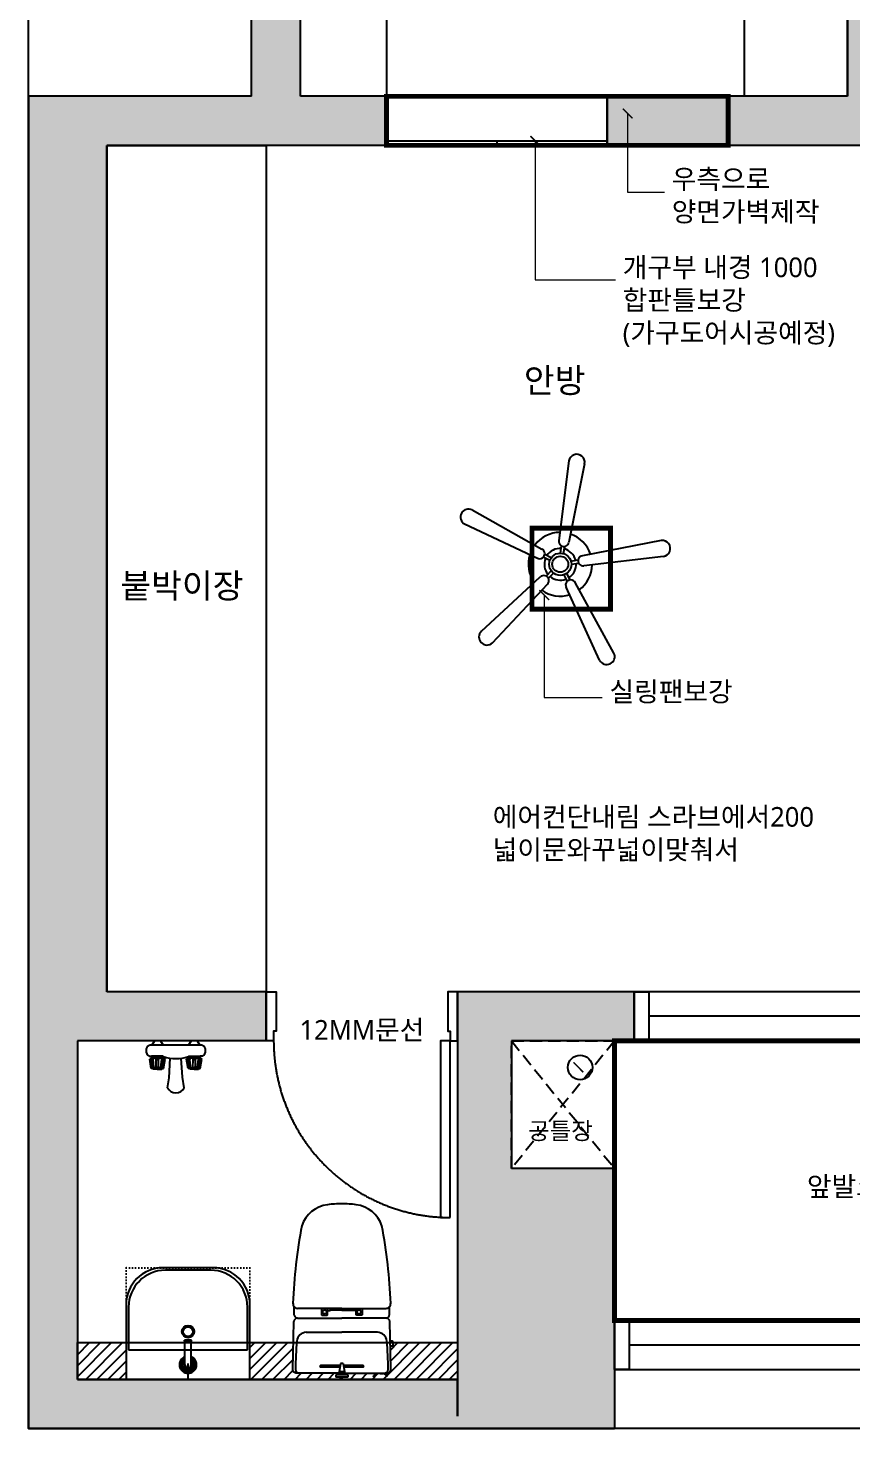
# Model space of a CAD drawing. Header units: millimetres. Extents: x 512 to 764439, y -71 to 559481.
# Drawn here: x 411177 to 414533, y 241340 to 247137 of the extents above; entities that cross this region are included whole.
import ezdxf

# ---------------------------------------------------------------- set-up
doc = ezdxf.new("R2010")
doc.units = ezdxf.units.MM
doc.header["$LTSCALE"] = 50
for name, pattern in [('CENTER2', [28.575, 19.05, -3.175, 3.175, -3.175]), ('DOT', [0.25, 0, -0.25]), ('HIDDEN', [0.375, 0.25, -0.125]), ('HIDDEN2', [0.1875, 0.125, -0.0625])]:
    doc.linetypes.add(name, pattern=pattern)
for name, color, linetype in [('#조명', 40, 'Continuous'), ('.', 8, 'Continuous'), ('06-FUR', 6, 'Continuous'), ('CO-BATH', 6, 'Continuous'), ('DIM', 7, 'Continuous'), ('fin', 5, 'Continuous'), ('fur', 6, 'Continuous'), ('ha', 8, 'Continuous'), ('hid', 8, 'HIDDEN2'), ('HL', 6, 'HIDDEN'), ('wall', 2, 'Continuous'), ('wall2', 3, 'Continuous'), ('WID', 4, 'Continuous'), ('win', 4, 'Continuous'), ('목공', 124, 'Continuous')]:
    doc.layers.add(name, color=color, linetype=linetype)
doc.layers.add('purge', color=190, linetype='Continuous', plot=False)
doc.layers.add('text', color=7, linetype='Continuous', lineweight=0)
doc.styles.add('N 맑은고딕', font='malgun.ttf')
doc.styles.add('맑은 고딕', font='malgun.ttf')
doc.dimstyles.new('DH IN40', dxfattribs={"dimscale": 40, "dimtxt": 2.5, "dimasz": 1, "dimexe": 1.5, "dimexo": 1.5, "dimtad": 1, "dimdec": 7, "dimlunit": 6, "dimtxsty": '맑은 고딕', "dimblk": 'ARCHTICK', "dimcen": 2.5, "dimclrd": 256, "dimclre": 256, "dimclrt": 256, "dimadec": 0, "dimazin": 0, "dimtfac": 1, "dimtdec": 7, "dimtix": 1, "dimtmove": 0, "dimatfit": 3, "dimldrblk": 'ARCHTICK', "dimfxl": 1, "dimtfillclr": 1, "dimlwd": -1, "dimlwe": -1, "dimarcsym": 0})

# ---------------------------------------------------------------- blocks, each defined once
blk = doc.blocks.new('_ArchTick')
at = {"color": 0, "linetype": 'ByBlock', "const_width": 0.15}
blk.add_lwpolyline([(-0.5, -0.5), (0.5, 0.5)], dxfattribs=at)
blk = doc.blocks.new('*D1305')
at = {"layer": 'Defpoints', "color": 0, "linetype": 'Continuous', "transparency": 16777216}
for p in [(425516.6, 241430.4), (411376.6, 241230.4), (425516.6, 240630.4)]:
    blk.add_point(p, dxfattribs=at)
at = {"layer": 'DIM', "transparency": 16777216}
for p, q in [((425516.6, 241370.4), (425516.6, 240570.4)), ((411376.6, 241170.4), (411376.6, 240570.4)), ((411376.6, 240630.4), (425516.6, 240630.4))]:
    blk.add_line(p, q, dxfattribs=at)
at = {"layer": 'DIM', "linetype": 'Continuous', "transparency": 16777216, "xscale": 40, "yscale": 40, "zscale": 40, "rotation": 180}
blk.add_blockref('_ArchTick', (411376.6, 240630.4), dxfattribs=at)
at = {"layer": 'DIM', "linetype": 'Continuous', "transparency": 16777216, "xscale": 40, "yscale": 40, "zscale": 40}
blk.add_blockref('_ArchTick', (425516.6, 240630.4), dxfattribs=at)
at = {"layer": 'DIM', "linetype": 'Continuous', "transparency": 16777216, "insert": (418446.6, 240715.7), "char_height": 100, "attachment_point": 5, "style": '맑은 고딕'}
blk.add_mtext('14,140', dxfattribs=at)
blk = doc.blocks.new('*U26')
at = {"layer": 'win', "linetype": 'Continuous', "transparency": 33554687}
for points in [[(30, 920), (30, 200), (70, 200), (70, 920)], [(0, 200), (0, 0), (40, 0), (40, 160), (30, 160), (30, 200)], [(780, 200), (780, 0), (740, 0), (740, 160), (750, 160), (750, 200)]]:
    blk.add_lwpolyline(points, close=True, dxfattribs=at)
at = {"layer": 'win', "linetype": 'CENTER2', "ltscale": 20, "transparency": 33554687}
blk.add_arc((30, 200), 720, 0, 90, dxfattribs=at)
blk = doc.blocks.new('gasdgasdgsd')
blk.add_line((103054.9, 10780.2), (103119.9, 10780.2))
at = {"layer": 'CO-BATH'}
for p, q in [((103359.9, 11032.7), (103054.9, 11032.7)), ((103054.9, 11032.7), (103054.9, 10527.7)), ((103509.9, 10677.7), (103509.9, 10882.7)), ((103054.9, 10527.7), (103359.9, 10527.7))]:
    blk.add_line(p, q, dxfattribs=at)
at = {"layer": 'CO-BATH', "color": 8}
for p, q in [((103349.9, 11022.7), (103174.9, 11022.7)), ((103174.9, 11022.7), (103174.9, 10537.7)), ((103499.9, 10687.7), (103499.9, 10872.7)), ((103114.9, 10792.7), (103205.4, 10792.7)), ((103205.4, 10793.7), (103210.4, 10793.7)), ((103210.4, 10794.7), (103215.4, 10794.7)), ((103215.4, 10765.7), (103215.4, 10794.7)), ((103114.9, 10767.7), (103205.4, 10767.7)), ((103205.4, 10766.7), (103210.4, 10766.7)), ((103210.4, 10765.7), (103215.4, 10765.7)), ((103174.9, 10537.7), (103349.9, 10537.7))]:
    blk.add_line(p, q, dxfattribs=at)
at = {"layer": 'CO-BATH', "color": 251}
for p, q in [((103205.4, 10766.7), (103205.4, 10793.7)), ((103210.4, 10765.7), (103210.4, 10794.7))]:
    blk.add_line(p, q, dxfattribs=at)
at = {"layer": 'CO-BATH', "color": 8, "linetype": 'DOT'}
blk.add_lwpolyline([(103509.9, 10527.7), (103509.9, 11032.7), (103054.9, 11032.7), (103054.9, 10527.7)], close=True, dxfattribs=at)
at = {"layer": 'CO-BATH', "color": 8}
blk.add_circle((103249.9, 10780.2), 25, dxfattribs=at)
at = {"layer": 'CO-BATH', "color": 251}
blk.add_circle((103249.9, 10780.2), 20, dxfattribs=at)
at = {"layer": 'CO-BATH', "color": 8}
for centre, radius, start, end in [((103349.9, 10872.7), 150, 0, 90), ((103114.9, 10780.2), 35, 20.92481, 339.07514), ((103114.9, 10780.2), 12.5, 89.99998, 269.99998), ((103349.9, 10687.7), 150, 270, 0)]:
    blk.add_arc(centre, radius, start, end, dxfattribs=at)
at = {"layer": 'CO-BATH'}
for centre, start, end in [((103359.9, 10882.7), 0, 90), ((103359.9, 10677.7), 270, 0)]:
    blk.add_arc(centre, 150, start, end, dxfattribs=at)
at = {"layer": 'CO-BATH', "color": 251}
for radius, start, end in [(30, 24.62429, 335.37566), (25, 29.99998, 329.99998), (18, 43.98294, 316.01701)]:
    blk.add_arc((103114.9, 10780.2), radius, start, end, dxfattribs=at)
blk = doc.blocks.new('A$C4B2D31F0')
for p, q in [((168.9, 707.3), (216.9, 707.3)), ((192.9, 707.3), (192.9, 716))]:
    blk.add_line(p, q)
at = {"layer": 'fin', "color": 4}
for p, q in [((185, 690.9), (20.4, 690.9)), ((37.2, 692.3), (24.7, 692.3)), ((37.2, 692.3), (49.7, 692.3)), ((200.9, 690.9), (365.5, 690.9)), ((47.7, 523.7), (192.9, 523.7)), ((338.2, 523.7), (192.9, 523.7)), ((12.6, 465.9), (192.9, 465.9)), ((373.3, 465.9), (192.9, 465.9)), ((192.9, 426.6), (13.7, 426.6)), ((192.9, 426.6), (372.2, 426.6))]:
    blk.add_line(p, q, dxfattribs=at)
for points in [[(20.4, 690.9), (7.9, 690.9, 0.421209), (-7.1, 675.5), (-2.4, 480.5, 0.001659)], [(365.5, 690.9), (378, 690.9, -0.421209), (392.9, 675.5), (388.3, 480.5, -0.001659)], [(12.6, 465.9, 0.371724), (-1.8, 451.2, 0.003515), (-1, 420.3, 0.320541)], [(373.3, 465.9, -0.371724), (387.7, 451.2, -0.003515), (386.9, 420.3, -0.320541)]]:
    blk.add_lwpolyline(points, format="xyb", dxfattribs=at)
for centre, radius, start, end in [((24.7, 707.3), 15, 180, 270), ((49.7, 707.3), 15, 270, 0), ((1004.3, 663.1), 1000, 179.31159, 185.94375), ((20.4, 674.9), 16, 90, 179.31159), ((365.5, 674.9), 16, 0.68841, 90), ((-618.4, 663.1), 1000, 354.05625, 0.68841), ((49.4, 563.7), 40, 185.94375, 267.51291), ((336.5, 563.7), 40, 272.48709, 354.05625), ((12.6, 480.9), 15, 181.36509, 270), ((373.3, 480.9), 15, 270, 358.63491), ((13.7, 406.6), 20, 90, 182.3333), ((2197.7, 495.6), 2205.9, 182.3333, 190.60807), ((-1811.8, 495.6), 2205.9, 349.39193, 357.6667), ((372.2, 406.6), 20, 357.6667, 90), ((148.7, 128.9), 125.5, 198.2964, 263.42408), ((237.2, 128.9), 125.5, 276.57592, 341.7036), ((192.9, 405.9), 405.9, 261.69926, 270), ((192.9, 405.9), 405.9, 270, 278.30074)]:
    blk.add_arc(centre, radius, start, end, dxfattribs=at)
at = {"layer": 'HL', "linetype": 'Continuous'}
for p, q in [((168.9, 697.3), (168.9, 707.3)), ((168.9, 697.3), (216.9, 697.3)), ((186, 692.5), (180.6, 697.3)), ((199.9, 692.5), (205.3, 697.3)), ((216.9, 697.3), (216.9, 707.3)), ((106.4, 666.3), (184.4, 666.3)), ((106.4, 659.3), (185.5, 659.3)), ((181.6, 685.5), (186, 692.5)), ((187, 651.2), (181.6, 685.5)), ((181.6, 685.5), (204.3, 685.5)), ((186, 692.5), (199.9, 692.5)), ((187, 651.2), (198.9, 651.2)), ((198.9, 651.2), (204.3, 685.5)), ((204.3, 685.5), (199.9, 692.5)), ((200.4, 659.3), (279.4, 659.3)), ((201.4, 666.3), (279.4, 666.3)), ((-12, 580.9), (-4.8, 580.9)), ((-16, 576.9), (-16, 564.8)), ((-12, 560.8), (-4.3, 560.8)), ((192.9, 433.7), (146.6, 433.7)), ((192.9, 433.7), (239.3, 433.7))]:
    blk.add_line(p, q, dxfattribs=at)
for points in [[(110.4, 426.6), (110.4, 450.8, -0.414214), (114.4, 454.8), (130.9, 454.8, -0.414214), (134.9, 450.8), (134.9, 435.2), (134.9, 426.6)], [(134.9, 435.2), (144.6, 435.2, -0.414214), (146.6, 433.2), (146.6, 426.6)], [(251, 435.2), (241.3, 435.2, 0.414214), (239.3, 433.2), (239.3, 426.6)], [(275.5, 426.6), (275.5, 450.8, 0.414214), (271.5, 454.8), (255, 454.8, 0.414214), (251, 450.8), (251, 435.2), (251, 426.6)]]:
    blk.add_lwpolyline(points, format="xyb", dxfattribs=at)
for centre in [(122.9, 440.9), (262.9, 440.9)]:
    blk.add_circle(centre, 8, dxfattribs=at)
for centre, radius, start, end in [((106.4, 662.8), 3.5, 90, 270), ((279.4, 662.8), 3.5, 270, 90), ((-12, 576.9), 4, 90, 180), ((-12, 564.8), 4, 180, 270)]:
    blk.add_arc(centre, radius, start, end, dxfattribs=at)
blk = doc.blocks.new('A$C50C81EA5')
at = {"layer": 'WID'}
for p, q in [((97, 213.3), (99.5, 213.3)), ((97, 195.5), (97, 213.3)), ((97, 213.3), (99.5, 213.3)), ((97, 195.5), (97, 213.3)), ((97, 195.5), (97, 177.7)), ((97, 195.5), (97, 177.7)), ((97, 177.7), (99.5, 177.7)), ((97, 177.7), (99.5, 177.7)), ((99.5, 220.2), (137.4, 226.4)), ((99.5, 220.2), (137.4, 226.4)), ((99.5, 220.2), (104, 214.9)), ((99.5, 195.5), (99.5, 220.2)), ((99.5, 220.2), (104, 214.9)), ((99.5, 195.5), (99.5, 220.2)), ((99.5, 195.5), (99.5, 170.7)), ((99.5, 195.5), (99.5, 170.7)), ((99.5, 170.7), (104, 176)), ((99.5, 170.7), (104, 176)), ((104, 214.9), (137.5, 218)), ((104, 214.9), (137.5, 218)), ((104, 214.9), (104, 209.5)), ((104, 214.9), (104, 209.5)), ((104, 200.4), (104, 195.5)), ((104, 200.4), (137, 200)), ((104, 200.4), (104, 195.5)), ((104, 200.4), (137, 200)), ((104, 190.5), (104, 195.5)), ((104, 190.5), (104, 195.5)), ((104, 190.5), (137, 190.1)), ((104, 190.5), (137, 190.1)), ((104, 176), (104, 181.4)), ((104, 176), (104, 181.4)), ((104, 176), (137.5, 172.1)), ((104, 176), (137.5, 172.1)), ((104.5, 209.7), (137, 212.6)), ((104.5, 209.7), (137, 212.6)), ((104.5, 181.2), (137, 177.4)), ((104.5, 181.2), (137, 177.4)), ((137.5, 218), (137, 212.6)), ((137.5, 218), (137, 212.6)), ((137, 200), (137, 195)), ((137, 200), (137, 195)), ((137, 190.1), (137, 195)), ((137, 190.1), (137, 195)), ((137.5, 172.1), (137, 177.4)), ((137.5, 172.1), (137, 177.4)), ((143.2, 219), (137.4, 226.4)), ((143.2, 219), (137.4, 226.4)), ((141.3, 221.4), (137.5, 218)), ((141.3, 221.4), (137.5, 218)), ((143.2, 219), (150.2, 219)), ((143.2, 171.1), (143.2, 219)), ((143.2, 219), (150.2, 219)), ((143.2, 171.1), (143.2, 219)), ((150.2, 228.6), (150.2, 219)), ((150.2, 228.6), (150.2, 219)), ((150.2, 171.1), (150.2, 219)), ((150.2, 171.1), (150.2, 219)), ((195.3, 12), (195.3, 228.1)), ((195.3, 12), (195.3, 228.1)), ((212.4, 207.5), (195.3, 218.4)), ((212.4, 207.5), (195.3, 218.4)), ((212.4, 182.5), (195.3, 171.6)), ((212.4, 182.5), (195.3, 171.6)), ((212.4, 182.5), (212.4, 207.5)), ((212.4, 182.5), (212.4, 207.5)), ((21.3, 153.8), (62, 147.2)), ((21.3, 153.8), (62, 147.2)), ((62, 147.2), (141.5, 142.7)), ((62, 147.2), (141.5, 142.7)), ((99.5, 170.7), (137.4, 163.7)), ((99.5, 170.7), (137.4, 163.7)), ((143.2, 171.1), (137.4, 163.7)), ((143.2, 171.1), (137.4, 163.7)), ((141.3, 168.6), (137.5, 172.1)), ((141.3, 168.6), (137.5, 172.1)), ((143.2, 171.1), (150.2, 171.1)), ((143.2, 171.1), (150.2, 171.1)), ((20.3, 86.2), (64.1, 93.2)), ((20.3, 86.2), (64.1, 93.2)), ((64.1, 93.2), (141.5, 97.7)), ((64.1, 93.2), (141.5, 97.7)), ((97, 63.3), (99.5, 63.3)), ((97, 45.5), (97, 63.3)), ((97, 63.3), (99.5, 63.3)), ((97, 45.5), (97, 63.3)), ((99.5, 70.2), (137.4, 76.4)), ((99.5, 70.2), (137.4, 76.4)), ((99.5, 70.2), (104, 64.9)), ((99.5, 45.5), (99.5, 70.2)), ((99.5, 70.2), (104, 64.9)), ((99.5, 45.5), (99.5, 70.2)), ((104, 64.9), (137.5, 68)), ((104, 64.9), (137.5, 68)), ((104, 64.9), (104, 59.5)), ((104, 64.9), (104, 59.5)), ((104.5, 59.7), (137, 62.6)), ((104.5, 59.7), (137, 62.6)), ((137.5, 68), (137, 62.6)), ((137.5, 68), (137, 62.6)), ((143.2, 69), (137.4, 76.4)), ((143.2, 69), (137.4, 76.4)), ((141.3, 71.4), (137.5, 68)), ((141.3, 71.4), (137.5, 68)), ((143.2, 69), (150.2, 69)), ((143.2, 21.1), (143.2, 69)), ((143.2, 69), (150.2, 69)), ((143.2, 21.1), (143.2, 69)), ((150.2, 69), (150.2, 21.1)), ((150.2, 69), (150.2, 21.1)), ((212.4, 57.5), (195.3, 68.4)), ((212.4, 57.5), (195.3, 68.4)), ((97, 45.5), (97, 27.7)), ((97, 45.5), (97, 27.7)), ((97, 27.7), (99.5, 27.7)), ((97, 27.7), (99.5, 27.7)), ((99.5, 45.5), (99.5, 20.7)), ((99.5, 45.5), (99.5, 20.7)), ((99.5, 20.7), (104, 26)), ((99.5, 20.7), (104, 26)), ((99.5, 20.7), (137.4, 13.7)), ((99.5, 20.7), (137.4, 13.7)), ((104, 50.4), (104, 45.5)), ((104, 50.4), (137, 50)), ((104, 50.4), (104, 45.5)), ((104, 50.4), (137, 50)), ((104, 40.5), (104, 45.5)), ((104, 40.5), (104, 45.5)), ((104, 40.5), (137, 40.1)), ((104, 40.5), (137, 40.1)), ((104, 26), (104, 31.4)), ((104, 26), (104, 31.4)), ((104, 26), (137.5, 22.1)), ((104, 26), (137.5, 22.1)), ((104.5, 31.2), (137, 27.4)), ((104.5, 31.2), (137, 27.4)), ((137, 50), (137, 45)), ((137, 50), (137, 45)), ((137, 40.1), (137, 45)), ((137, 40.1), (137, 45)), ((137.5, 22.1), (137, 27.4)), ((137.5, 22.1), (137, 27.4)), ((143.2, 21.1), (137.4, 13.7)), ((143.2, 21.1), (137.4, 13.7)), ((141.3, 18.6), (137.5, 22.1)), ((141.3, 18.6), (137.5, 22.1)), ((143.2, 21.1), (150.2, 21.1)), ((143.2, 21.1), (150.2, 21.1)), ((150.2, 11.4), (150.2, 21.1)), ((150.2, 11.4), (150.2, 21.1)), ((212.4, 32.5), (195.3, 21.6)), ((212.4, 32.5), (195.3, 21.6)), ((212.4, 32.5), (212.4, 57.5)), ((212.4, 32.5), (212.4, 57.5))]:
    blk.add_line(p, q, dxfattribs=at)
for centre, radius, start, end in [((172.6, 215.7), 25.9, 28.66685, 149.99012), ((172.6, 215.7), 25.9, 28.66685, 149.99012), ((106.7, 204.9), 5.27, 114.69505, 239.72272), ((106.7, 204.9), 5.27, 114.69505, 239.72272), ((106.7, 186), 5.27, 120.27728, 245.30495), ((106.7, 186), 5.27, 120.27728, 245.30495), ((134.7, 206.3), 6.74, 289.97484, 70.02516), ((134.7, 206.3), 6.74, 289.97484, 70.02516), ((134.7, 183.8), 6.74, 289.97484, 70.02516), ((134.7, 183.8), 6.74, 289.97484, 70.02516), ((37.9, 119.7), 37.9, 116.0462, 242.3329), ((37.9, 119.7), 37.9, 116.0462, 242.3329), ((302.7, 120), 162.8, 161.71196, 198.28804), ((302.7, 120), 162.8, 161.71196, 198.28804), ((106.7, 54.9), 5.27, 114.69505, 239.72272), ((106.7, 54.9), 5.27, 114.69505, 239.72272), ((134.7, 56.3), 6.74, 289.97484, 70.02516), ((134.7, 56.3), 6.74, 289.97484, 70.02516), ((106.7, 36), 5.27, 120.27728, 245.30495), ((106.7, 36), 5.27, 120.27728, 245.30495), ((134.7, 33.8), 6.74, 289.97484, 70.02516), ((134.7, 33.8), 6.74, 289.97484, 70.02516), ((172.6, 24.4), 25.9, 210.00988, 331.33315), ((172.6, 24.4), 25.9, 210.00988, 331.33315)]:
    blk.add_arc(centre, radius, start, end, dxfattribs=at)

msp = doc.modelspace()

# ---------------------------------------------------------------- hatches: boundary and pattern name
at = {"layer": 'ha', "linetype": 'Continuous', "true_color": 0x939598}
h = msp.add_hatch(color=252, dxfattribs=at)
h.dxf.hatch_style = 1
h.paths.add_polyline_path([(419116.5943044, 252820.37295821), (419116.5943044, 253150.37295821), (418886.5943044, 253150.37295821), (418886.5943044, 248010.37295821), (419116.5943044, 248010.37295821)])
h.paths.add_polyline_path([(417966.5943044, 251650.37295821), (416626.5943044, 251650.37295821), (416626.5943044, 251450.37295821), (417966.5943044, 251450.37295821)])
h.paths.add_polyline_path([(415726.5943044, 251650.37295821), (414716.5943044, 251650.37295821), (414716.5943044, 250620.37295821), (413386.5943044, 250620.37295821), (413386.5943044, 252950.37295821), (414586.5943044, 252950.37295821), (414586.5943044, 253150.37295821), (413186.5943044, 253150.37295821), (413186.5943044, 249840.37295821), (412086.5943044, 249840.37295821), (412086.5943044, 248460.37295821), (412286.5943044, 248460.37295821), (412286.5943044, 249640.37295821), (414746.5943044, 249640.37295821), (414746.5943044, 248320.37295821), (414516.5943044, 248320.37295821), (414516.5943044, 248140.37295821), (414776.5943044, 248140.37295821), (415616.5943044, 248140.37295821), (415616.5943044, 248320.37295821), (414916.5943044, 248320.37295821), (414916.5943044, 251450.37295821), (415726.5943044, 251450.37295821)])
h.paths.add_polyline_path([(414516.5943044, 250420.37295821), (414516.5943044, 249840.37295821), (413386.5943044, 249840.37295821), (413386.5943044, 250420.37295821)], flags=16)
h.paths.add_polyline_path([(414716.5943044, 246860.37295821), (414716.5943044, 247220.37295821), (414516.5943044, 247220.37295821), (414516.5943044, 246860.37295821), (413536.5943044, 246860.37295821), (413536.5943044, 246660.37295821), (414716.5943044, 246660.37295821)])
h.paths.add_polyline_path([(412636.5943044, 246860.37295821), (412286.5943044, 246860.37295821), (412286.5943044, 247900.37295821), (412086.5943044, 247900.37295821), (412086.5943044, 246860.37295821), (411176.5943044, 246860.37295821), (411176.5943044, 241430.37295821), (413566.5943044, 241430.37295821), (413566.5943044, 242490.37295821), (413146.5943044, 242490.37295821), (413146.5943044, 243010.37295821), (413646.5943044, 243010.37295821), (413646.5943044, 243210.37295821), (412926.5943044, 243210.37295821), (412926.5943044, 243010.37295821), (412926.5943044, 241630.37295821), (411376.5943044, 241630.37295821), (411376.5943044, 243010.37295821), (412146.5943044, 243010.37295821), (412146.5943044, 243210.37295821), (411496.5943044, 243210.37295821), (411496.5943044, 246660.37295821), (412286.5943044, 246660.37295821), (412636.5943044, 246660.37295821)])
h.paths.add_polyline_path([(415946.5943044, 246860.37295821), (415716.5943044, 246860.37295821), (415716.5943044, 242910.37295821), (415946.5943044, 242910.37295821)])
h.paths.add_polyline_path([(415946.5943044, 241960.37295821), (415746.5943044, 241960.37295821), (415746.5943044, 241870.37295821), (415076.5943044, 241870.37295821), (415076.5943044, 241670.37295821), (415746.5943044, 241670.37295821), (415746.5943044, 241430.37295821), (415946.5943044, 241430.37295821)])
h.paths.add_polyline_path([(421126.5943044, 246535.37295821), (420926.5943044, 246535.37295821), (420926.5943044, 242875.37295821), (421126.5943044, 242875.37295821), (421126.5943044, 242950.37295821), (421676.5943044, 242950.37295821), (421676.5943044, 243150.37295821), (421126.5943044, 243150.37295821)])
h.paths.add_polyline_path([(421786.5943044, 241830.37295821), (421126.5943044, 241830.37295821), (421126.5943044, 241985.37295821), (420926.5943044, 241985.37295821), (420926.5943044, 241430.37295821), (421126.5943044, 241430.37295821), (421126.5943044, 241630.37295821), (421786.5943044, 241630.37295821)])
h.paths.add_polyline_path([(425516.5943044, 246450.37295821), (425316.5943044, 246450.37295821), (425316.5943044, 248210.37295821), (424096.5943044, 248210.37295821), (424096.5943044, 251230.37295821), (422596.5943044, 251230.37295821), (422596.5943044, 251030.37295821), (423896.5943044, 251030.37295821), (423896.5943044, 248210.37295821), (422016.5943044, 248210.37295821), (422016.5943044, 248010.37295821), (422016.5943044, 247250.37295821), (422216.5943044, 247250.37295821), (422216.5943044, 248010.37295821), (425116.5943044, 248010.37295821), (425116.5943044, 246450.37295821), (424406.5943044, 246450.37295821), (422216.5943044, 246450.37295821), (422016.5943044, 246450.37295821), (422016.5943044, 246250.37295821), (425316.5943044, 246250.37295821), (425316.5943044, 243150.37295821), (424136.5943044, 243150.37295821), (424136.5943044, 242950.37295821), (425386.5943044, 242950.37295821), (425386.5943044, 241830.37295821), (424136.5943044, 241830.37295821), (424136.5943044, 241630.37295821), (425516.5943044, 241630.37295821)])
h.paths.add_polyline_path([(421116.5943044, 251030.37295821), (421246.5943044, 251030.37295821), (421246.5943044, 251230.37295821), (420566.5943044, 251230.37295821), (420566.5943044, 251030.37295821), (420916.5943044, 251030.37295821), (420916.5943044, 248010.37295821), (421116.5943044, 248010.37295821)])
h.paths.add_polyline_path([(422796.5943044, 252820.37295821), (422596.5943044, 252820.37295821), (422596.5943044, 252230.37295821), (422796.5943044, 252230.37295821)])

# ---------------------------------------------------------------- linework, layer by layer
at = {"layer": '#조명', "color": 242, "linetype": 'HIDDEN', "ltscale": 20, "true_color": 0xcd2027, "const_width": 20}
msp.add_lwpolyline([(412636.5943044, 246860.37295821), (414030, 246860.37295821), (414030, 246660.37295821), (412636.5943044, 246660.37295821)], close=True, dxfattribs=at)
at = {"layer": '#조명', "color": 32, "linetype": 'HIDDEN', "ltscale": 20, "true_color": 0xcd6928, "const_width": 20}
for points in [[(413230, 245100), (413550, 245100), (413550, 244770), (413230, 244770)], [(413566.5943044, 243010.37295821), (415746.5943044, 243010.37295821), (415746.5943044, 241870.37295821), (413566.5943044, 241870.37295821)]]:
    msp.add_lwpolyline(points, close=True, dxfattribs=at)
at = {"layer": '.', "color": 252, "linetype": 'Continuous', "true_color": 0x939598, "transparency": 33554559}
for p, q in [((411376.5943044, 241775.98869086), (411380.97857176, 241780.37295821)), ((411376.5943044, 241731.08741025), (411425.87985236, 241780.37295821)), ((411376.5943044, 241686.18612965), (411470.78113297, 241780.37295821)), ((411376.5943044, 241641.28484904), (411515.68241357, 241780.37295821)), ((411410.58369418, 241630.37295821), (411560.58369418, 241780.37295821)), ((412079.91949912, 241760.89339589), (412099.39906144, 241780.37295821)), ((412079.91949912, 241715.99211529), (412144.30034205, 241780.37295821)), ((412079.91949912, 241671.09083468), (412189.20162265, 241780.37295821)), ((412084.10290326, 241630.37295821), (412234.10290326, 241780.37295821)), ((412622.91827052, 241630.37295821), (412772.91827052, 241780.37295821)), ((412652.74132942, 241749.99857832), (412683.11570931, 241780.37295821)), ((412653.78641387, 241706.14238217), (412728.01698992, 241780.37295821)), ((412667.81955113, 241630.37295821), (412817.81955113, 241780.37295821)), ((412712.72083173, 241630.37295821), (412862.72083173, 241780.37295821)), ((412757.62211234, 241630.37295821), (412907.62211234, 241780.37295821)), ((411455.48497478, 241630.37295821), (411574.91949912, 241749.80748255)), ((412129.00418386, 241630.37295821), (412256.7042227, 241758.07299705)), ((412802.52339294, 241630.37295821), (412926.5943044, 241754.44386967)), ((411500.38625539, 241630.37295821), (411574.91949912, 241704.90620195)), ((411545.28753599, 241630.37295821), (411574.91949912, 241660.00492134)), ((412173.90546447, 241630.37295821), (412255.60811404, 241712.07560778)), ((412218.80674507, 241630.37295821), (412255.12218747, 241666.68840061)), ((412847.42467355, 241630.37295821), (412926.5943044, 241709.54258906)), ((412892.32595416, 241630.37295821), (412926.5943044, 241664.64130846)), ((412263.70802568, 241630.37295821), (412288.86356688, 241655.52849941)), ((412308.60930629, 241630.37295821), (412333.76484749, 241655.52849941)), ((412353.51058689, 241630.37295821), (412378.66612809, 241655.52849941)), ((412398.4118675, 241630.37295821), (412423.5674087, 241655.52849941)), ((412443.3131481, 241630.37295821), (412452.06762981, 241639.12743992)), ((412464.37165389, 241651.431464), (412468.4686893, 241655.52849941)), ((412488.21442871, 241630.37295821), (412513.36996991, 241655.52849941)), ((412533.11570931, 241630.37295821), (412558.27125051, 241655.52849941)), ((412578.01698992, 241630.37295821), (412603.17253112, 241655.52849941))]:
    msp.add_line(p, q, dxfattribs=at)
at = {"layer": '06-FUR', "color": 252, "true_color": 0x939598}
for p, q in [((413380.95785337, 245374.61222119), (413340.09635782, 245049.3954365)), ((413444.8316917, 245362.96986961), (413380.85558461, 245042.77444608)), ((412986.10952205, 245174.25730791), (413270.86376176, 245014.46658699)), ((412955.29888617, 245117.10736225), (413251.97153192, 244977.74825731)), ((413346.14455574, 244998.35794493), (413350.9240193, 245027.78061839)), ((413358.95941483, 244996.27627985), (413363.73866179, 245025.69761993)), ((413757.39538213, 245049.35986426), (413435.46894329, 244987.72394255)), ((413302.3800668, 244967.72898311), (413275.87437693, 244981.36662919)), ((413308.31985717, 244979.27336846), (413281.8153685, 244992.91039651)), ((413388.7984003, 244966.20031225), (413418.25796109, 244970.74687841)), ((413766.06094932, 244985.01454961), (413441.76730097, 244946.91361575)), ((413308.84210294, 244925.8580986), (413287.68218113, 244904.86490536)), ((413317.98596968, 244916.64161099), (413296.8250889, 244895.64746634)), ((413359.80442623, 244909.84855769), (413373.23136402, 244883.23702269)), ((413371.39543704, 244915.69684044), (413384.82298334, 244889.0840994)), ((413390.7786284, 244953.36938713), (413420.23685413, 244957.91574725)), ((413023.83288743, 244679.67121068), (413263.7967931, 244901.11053759)), ((413068.66470557, 244632.70825022), (413292.87997973, 244871.79637142)), ((413505.86937906, 244562.71275392), (413369.42098913, 244859.36050532)), ((413564.38760233, 244590.83799381), (413406.28761681, 244877.96168396))]:
    msp.add_line(p, q, dxfattribs=at)
for radius in [45.43991416, 32.45708155]:
    msp.add_circle((413345.34088591, 244952.92513835), radius, dxfattribs=at)
for centre, radius, start, end in [((413412.89477253, 245368.7910454), 32.46310049, 349.6700384092, 169.6700384092), ((412970.70420411, 245145.68233508), 32.46310049, 61.6700384102, 241.6700384102), ((413345.34088591, 244952.92513835), 129.82832618, 90.4650825463, 143.0779815536), ((413360.47597121, 245046.08494125), 20.64674359, 170.7733785957, 350.7733788106), ((413345.34088591, 244952.92513835), 129.82832618, 18.4650825468, 71.0779815535), ((413761.72816572, 245017.18720694), 32.46310049, 277.6700384043, 97.6700384109), ((413345.34088591, 244952.92513835), 129.82832618, 162.4650825471, 215.0779815543), ((413261.41764687, 244996.10742213), 20.64674359, 242.7733785948, 62.7733788126), ((413345.34088591, 244952.92513835), 64.91416309, 158.5125491799, 219.0342082263), ((413345.34088591, 244952.92513835), 64.91416309, 86.5125491798, 147.0342082269), ((413345.34088591, 244952.92513835), 64.91416309, 14.512549179, 75.0342082218), ((413438.61812209, 244967.31877914), 20.64674359, 98.773378592, 278.773378808), ((413278.33838644, 244886.45345453), 20.64674359, 314.7733785918, 134.7733788076), ((413345.34088591, 244952.92513835), 64.91416309, 302.5125491786, 3.0342082256), ((413345.34088591, 244952.92513835), 129.82832618, 306.4650825491, 359.0779815531), ((413345.34088591, 244952.92513835), 129.82832618, 234.4650825418, 287.0779815524), ((413345.34088591, 244952.92513835), 64.91416309, 230.5125491817, 291.0342082225), ((413387.85430295, 244868.66109467), 20.64674359, 26.7733785952, 206.7733788085), ((413046.2487965, 244656.18973045), 32.46310049, 133.6700384064, 313.6700384064), ((413535.1284907, 244576.77537387), 32.46310049, 205.6700384101, 25.6700384101)]:
    msp.add_arc(centre, radius, start, end, dxfattribs=at)
at = {"layer": 'fur', "color": 252, "linetype": 'Continuous', "true_color": 0x939598}
for p, q in [((412286.5943044, 246860.37295821), (412286.5943044, 249640.37295821)), ((412636.5943044, 249640.37295821), (412636.5943044, 246860.37295821)), ((414096.5943044, 246860.37295821), (414096.5943044, 248320.37295821)), ((414516.5943044, 248320.37295821), (414516.5943044, 246860.37295821)), ((412636.5943044, 246860.37295821), (412286.5943044, 246860.37295821)), ((414516.5943044, 246860.37295821), (414096.5943044, 246860.37295821)), ((411496.5943044, 243210.37295821), (411496.5943044, 246660.37295821)), ((411496.5943044, 246660.37295821), (412146.5943044, 246660.37295821)), ((412146.5943044, 246660.37295821), (412146.5943044, 243210.37295821)), ((412636.5943044, 246678.37295821), (413536.5943044, 246678.37295821)), ((412636.5943044, 246660.37295821), (412636.5943044, 246678.37295821)), ((413536.5943044, 246660.37295821), (412636.5943044, 246660.37295821)), ((413086.5943044, 246678.37295821), (413086.5943044, 246660.37295821)), ((413536.5943044, 246678.37295821), (413536.5943044, 246660.37295821)), ((412146.5943044, 243210.37295821), (411496.5943044, 243210.37295821))]:
    msp.add_line(p, q, dxfattribs=at)
at = {"layer": 'hid', "color": 252, "linetype": 'HIDDEN', "ltscale": 4, "true_color": 0x939598}
for p, q in [((413146.5943044, 243010.37295821), (413566.5943044, 242490.37295821)), ((413566.5943044, 243010.37295821), (413146.5943044, 242490.37295821)), ((413146.5943044, 243010.37295821), (413566.5943044, 243010.37295821)), ((413146.5943044, 242490.37295821), (413146.5943044, 243010.37295821)), ((413566.5943044, 243010.37295821), (413566.5943044, 242490.37295821)), ((413566.5943044, 242490.37295821), (413146.5943044, 242490.37295821))]:
    msp.add_line(p, q, dxfattribs=at)
at = {"layer": 'hid', "color": 252, "linetype": 'Continuous', "true_color": 0x939598}
msp.add_circle((413426.52111988, 242901.87553929), 50, dxfattribs=at)
at = {"layer": 'purge', "linetype": 'Continuous'}
for points in [[(411176.5943044, 253150.37295821), (425516.5943044, 253150.37295821), (425516.5943044, 241430.37295821), (411176.5943044, 241430.37295821)], [(412926.5943044, 241480.37295821), (412926.5943044, 241480.37295821), (412926.5943044, 241630.37295821), (412926.5943044, 241630.37295821)]]:
    msp.add_lwpolyline(points, close=True, dxfattribs=at)
at = {"layer": 'text'}
msp.add_lwpolyline([(413243.39030037, 246678.37295821), (413243.39030037, 246112.79768024), (413570.90702595, 246112.79768024)], dxfattribs=at)
at = {"layer": 'wall', "color": 252, "true_color": 0x939598}
for p, q in [((412086.5943044, 246860.37295821), (412086.5943044, 247900.37295821)), ((412286.5943044, 246860.37295821), (412286.5943044, 247900.37295821)), ((414516.5943044, 246860.37295821), (414516.5943044, 247220.37295821)), ((412086.5943044, 246860.37295821), (411176.5943044, 246860.37295821)), ((411176.5943044, 246860.37295821), (411176.5943044, 241430.37295821)), ((412636.5943044, 246860.37295821), (412286.5943044, 246860.37295821)), ((412636.5943044, 246660.37295821), (412636.5943044, 246860.37295821)), ((414516.5943044, 246860.37295821), (413536.5943044, 246860.37295821)), ((413536.5943044, 246660.37295821), (413536.5943044, 246860.37295821)), ((412286.5943044, 246660.37295821), (411496.5943044, 246660.37295821)), ((411496.5943044, 246660.37295821), (411496.5943044, 243210.37295821)), ((412636.5943044, 246660.37295821), (412286.5943044, 246660.37295821)), ((414716.5943044, 246660.37295821), (413536.5943044, 246660.37295821)), ((412146.5943044, 243210.37295821), (411496.5943044, 243210.37295821)), ((412146.5943044, 243210.37295821), (412146.5943044, 243010.37295821)), ((413646.5943044, 243210.37295821), (412926.5943044, 243210.37295821)), ((412926.5943044, 243210.37295821), (412926.5943044, 243010.37295821)), ((413646.5943044, 243210.37295821), (413646.5943044, 243010.37295821)), ((412146.5943044, 243010.37295821), (411376.5943044, 243010.37295821)), ((411376.5943044, 243010.37295821), (411376.5943044, 241630.37295821)), ((412926.5943044, 243010.37295821), (412926.5943044, 241630.37295821)), ((413646.5943044, 243010.37295821), (413146.5943044, 243010.37295821)), ((413146.5943044, 243010.37295821), (413146.5943044, 242490.37295821)), ((413566.5943044, 242490.37295821), (413146.5943044, 242490.37295821)), ((413566.5943044, 242490.37295821), (413566.5943044, 241430.37295821)), ((411376.5943044, 241630.37295821), (412926.5943044, 241630.37295821)), ((411176.5943044, 241430.37295821), (413566.5943044, 241430.37295821))]:
    msp.add_line(p, q, dxfattribs=at)
at = {"layer": 'wall2', "color": 252, "linetype": 'Continuous', "true_color": 0x939598}
for p, q in [((411376.5943044, 241780.37295821), (412926.5943044, 241780.37295821)), ((411376.5943044, 241630.37295821), (411376.5943044, 241780.37295821)), ((412926.5943044, 241780.37295821), (412926.5943044, 241630.37295821)), ((412926.5943044, 241630.37295821), (411376.5943044, 241630.37295821))]:
    msp.add_line(p, q, dxfattribs=at)
at = {"layer": 'win', "color": 252, "linetype": 'Continuous', "true_color": 0x939598}
for p, q in [((415656.5943044, 243110.37295821), (413706.5943044, 243110.37295821)), ((415016.5943044, 241770.37295821), (413626.5943044, 241770.37295821))]:
    msp.add_line(p, q, dxfattribs=at)
for points in [[(415716.5943044, 243210.37295821), (413646.5943044, 243210.37295821), (413646.5943044, 243010.37295821), (415716.5943044, 243010.37295821)], [(413646.5943044, 243210.37295821), (413706.5943044, 243210.37295821), (413706.5943044, 243010.37295821), (413646.5943044, 243010.37295821)], [(415076.5943044, 241870.37295821), (413566.5943044, 241870.37295821), (413566.5943044, 241670.37295821), (415076.5943044, 241670.37295821)], [(413566.5943044, 241870.37295821), (413626.5943044, 241870.37295821), (413626.5943044, 241670.37295821), (413566.5943044, 241670.37295821)]]:
    msp.add_lwpolyline(points, close=True, dxfattribs=at)
at = {"layer": '목공', "color": 85, "linetype": 'Continuous', "true_color": 0x58ba48}
msp.add_lwpolyline([(412636.5943044, 246860.37295821), (413536.5943044, 246860.37295821), (413536.5943044, 246660.37295821), (412636.5943044, 246660.37295821)], close=True, dxfattribs=at)

# ---------------------------------------------------------------- block references
at = {"color": 252, "true_color": 0x939598}
for name, p, rotation in [('A$C50C81EA5', (411897.73800391, 242797.93991811), 90), ('A$C4B2D31F0', (412647.5761129, 242346.41744836), 180), ('gasdgasdgsd', (422607.6382945, 138575.44700329), 90)]:
    msp.add_blockref(name, p, dxfattribs=dict(at, rotation=rotation))
at = {"layer": 'hid', "color": 252, "linetype": 'Continuous', "true_color": 0x939598, "xscale": 40, "yscale": 40, "zscale": 40, "rotation": 270}
msp.add_blockref('_ArchTick', (413419.27390642, 242902.38378552), dxfattribs=at)
at = {"layer": 'text', "color": 252, "true_color": 0x939598, "xscale": 40, "yscale": 40, "zscale": 40, "rotation": 90}
msp.add_blockref('_ArchTick', (413243.39030037, 246678.37295821), dxfattribs=at)
at = {"layer": 'win', "color": 252, "linetype": 'Continuous', "true_color": 0x939598, "rotation": 180}
msp.add_blockref('*U26', (412926.59432452, 243210.37295599), dxfattribs=at)

# ---------------------------------------------------------------- texts
at = {"layer": 'text', "color": 252, "linetype": 'Continuous', "true_color": 0x939598, "style": 'N 맑은고딕'}
for s, height, p in [('안방', 100, (413197.00563039, 245652.45307073)), ('붙박이장', 100, (411551.73818662, 244814.89103249)), ('12MM문선', 80, (412281.89888459, 243015.06826637)), ('공틀장', 70, (413214.28488368, 242608.41086816)), ('앞발코니1', 80, (414351.16978355, 242377.02281145))]:
    msp.add_text(s, height=height, dxfattribs=at).set_placement(p)
at = {"layer": 'text', "char_height": 80, "attachment_point": 1, "style": 'N 맑은고딕'}
for s, insert in [('우측으로 \\P양면가벽제작', (413800, 246563.33333333)), ('개구부 내경 1000\\P합판틀보강\\P(가구도어시공예정)', (413600, 246203.33333333)), ('실링팬보강', (413546.36633065, 244473.75)), ('에어컨단내림 스라브에서200\\P넓이문와꾸넓이맞춰서', (413070, 243963.33333333))]:
    msp.add_mtext_dynamic_manual_height_columns(s, width=3739.8435210895, gutter_width=746.99220336, heights=[0], dxfattribs=dict(at, insert=insert))

# ---------------------------------------------------------------- dimensions: what is measured, and where the dimension line sits
at = {"layer": 'DIM', "linetype": 'Continuous'}
dim = msp.add_linear_dim(base=(425516.5943044015, 240630.3729582117), p1=(411376.5943044015, 241230.3729582117), p2=(425516.5943044015, 241430.3729582117), dimstyle='DH IN40', dxfattribs=at)
dim.commit()
dim.dimension.update_dxf_attribs({"geometry": '*D1305', "text_midpoint": (418446.5943044015, 240715.6990451682)})

# ---------------------------------------------------------------- leaders
at = {"layer": 'text'}
for points in [[(413620, 246790), (413620, 246470), (413770, 246470)], [(413280, 244827.67853505), (413280, 244410.41666667), (413516.36633065, 244410.41666667)]]:
    msp.add_leader(points, dimstyle='DH IN40', override={"dimgap": 0.625, "dimtad": 0}, dxfattribs=at)

doc.saveas('drawing.dxf')
